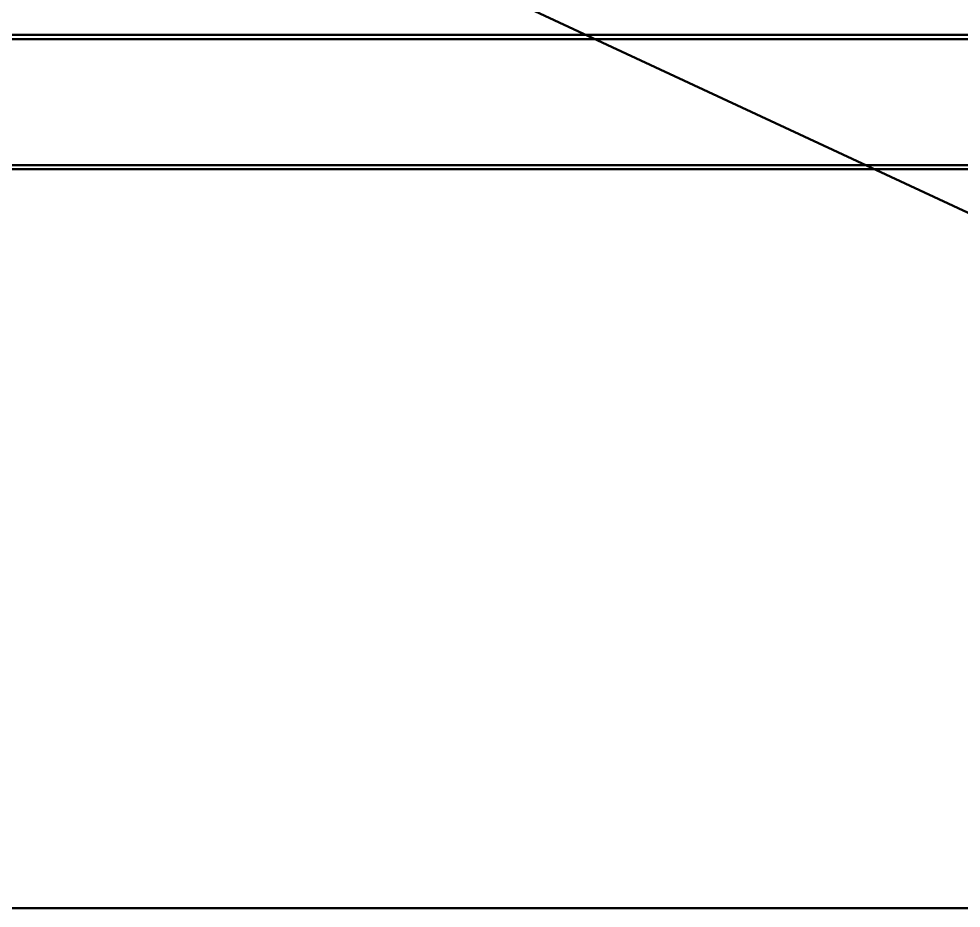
# Model space of a CAD drawing. Header units: millimetres. Extents: x -750 to 750, y -800 to 707.
# Drawn here: x -160 to 190.9, y 100 to 431 of the extents above; entities that cross this region are included whole.
import ezdxf

# ---------------------------------------------------------------- set-up
doc = ezdxf.new("R2010")
doc.units = ezdxf.units.MM
doc.layers.add('I-FURN', color=7, linetype='Continuous', lineweight=40)

msp = doc.modelspace()

# ---------------------------------------------------------------- meshes
at = {"layer": 'I-FURN', "color": 252, "true_color": 0xa39689}
mesh = msp.add_polyface(dxfattribs=at)
corners = [(750, 700, 725), (-750, 700, 725), (-750, 100, 725), (750, 100, 725), (146.02, 634.53, 725), (146.02, 516.34, 725), (-144.98, 516.34, 725), (-144.98, 634.53, 725)]
mesh.append_faces([[corners[k] for k in face] for face in [(0, 4, 5, 3), (3, 5, 6, 2)]], dxfattribs={"vtx0": -1, "vtx2": -1, "color": 252})
mesh.append_faces([[corners[k] for k in face] for face in [(7, 4, 0, 1), (6, 7, 1, 2)]], dxfattribs={"vtx1": -1, "vtx3": -1, "color": 252})
mesh = msp.add_polyface(dxfattribs=at)
corners = [(750, 700, 700), (750, 100, 700), (-750, 100, 700), (-750, 700, 700), (146.02, 634.53, 700), (-144.98, 634.53, 700), (-144.98, 516.34, 700), (146.02, 516.34, 700)]
mesh.append_faces([[corners[k] for k in face] for face in [(7, 1, 6)]], dxfattribs={"vtx0": -1, "vtx1": -1, "color": 252})
mesh.append_faces([[corners[k] for k in face] for face in [(3, 5, 6), (5, 3, 0, 4)]], dxfattribs={"vtx0": -1, "vtx2": -1, "color": 252})
mesh.append_faces([[corners[k] for k in face] for face in [(6, 1, 2, 3)]], dxfattribs={"vtx0": -1, "vtx3": -1, "color": 252})
mesh.append_faces([[corners[k] for k in face] for face in [(7, 4, 0, 1)]], dxfattribs={"vtx1": -1, "vtx3": -1, "color": 252})
at = {"layer": 'I-FURN', "color": 250, "true_color": 0x161616}
mesh = msp.add_polyface(dxfattribs=at)
corners = [(700, 375, 700), (700, 425, 700), (-700, 425, 700), (-700, 375, 700)]
mesh.append_faces([[corners[k] for k in face] for face in [(0, 1, 2, 3)]], dxfattribs={"color": 250})
mesh = msp.add_polyface(dxfattribs=at)
corners = [(700, 425, 650), (700, 375, 650), (-700, 375, 650), (-700, 425, 650)]
mesh.append_faces([[corners[k] for k in face] for face in [(3, 0, 1, 2)]], dxfattribs={"color": 250})
mesh = msp.add_polyface(dxfattribs=at)
corners = [(700, 425, 700), (700, 425, 650), (-700, 425, 650), (-700, 425, 700)]
mesh.append_faces([[corners[k] for k in face] for face in [(3, 0, 1, 2)]], dxfattribs={"color": 250})
mesh = msp.add_polyface(dxfattribs=at)
corners = [(700, 423.5, 651.5), (700, 423.5, 698.5), (-700, 423.5, 698.5), (-700, 423.5, 651.5)]
mesh.append_faces([[corners[k] for k in face] for face in [(3, 0, 1, 2)]], dxfattribs={"color": 250})
mesh = msp.add_polyface(dxfattribs=at)
corners = [(700, 376.5, 651.5), (700, 423.5, 651.5), (-700, 423.5, 651.5), (-700, 376.5, 651.5)]
mesh.append_faces([[corners[k] for k in face] for face in [(0, 1, 2, 3)]], dxfattribs={"color": 250})
mesh = msp.add_polyface(dxfattribs=at)
corners = [(700, 423.5, 698.5), (700, 376.5, 698.5), (-700, 376.5, 698.5), (-700, 423.5, 698.5)]
mesh.append_faces([[corners[k] for k in face] for face in [(3, 0, 1, 2)]], dxfattribs={"color": 250})
mesh = msp.add_polyface(dxfattribs=at)
corners = [(700, 376.5, 698.5), (700, 376.5, 651.5), (-700, 376.5, 651.5), (-700, 376.5, 698.5)]
mesh.append_faces([[corners[k] for k in face] for face in [(3, 0, 1, 2)]], dxfattribs={"color": 250})
mesh = msp.add_polyface(dxfattribs=at)
corners = [(700, 375, 650), (700, 375, 700), (-700, 375, 700), (-700, 375, 650)]
mesh.append_faces([[corners[k] for k in face] for face in [(3, 0, 1, 2)]], dxfattribs={"color": 250})
at = {"layer": 'I-FURN', "color": 252, "true_color": 0xa39689}
mesh = msp.add_polyface(dxfattribs=at)
corners = [(750, 100, 725), (-750, 100, 725), (-750, 100, 700), (750, 100, 700)]
mesh.append_faces([[corners[k] for k in face] for face in [(0, 1, 2, 3)]], dxfattribs={"color": 252})

doc.saveas('drawing.dxf')
